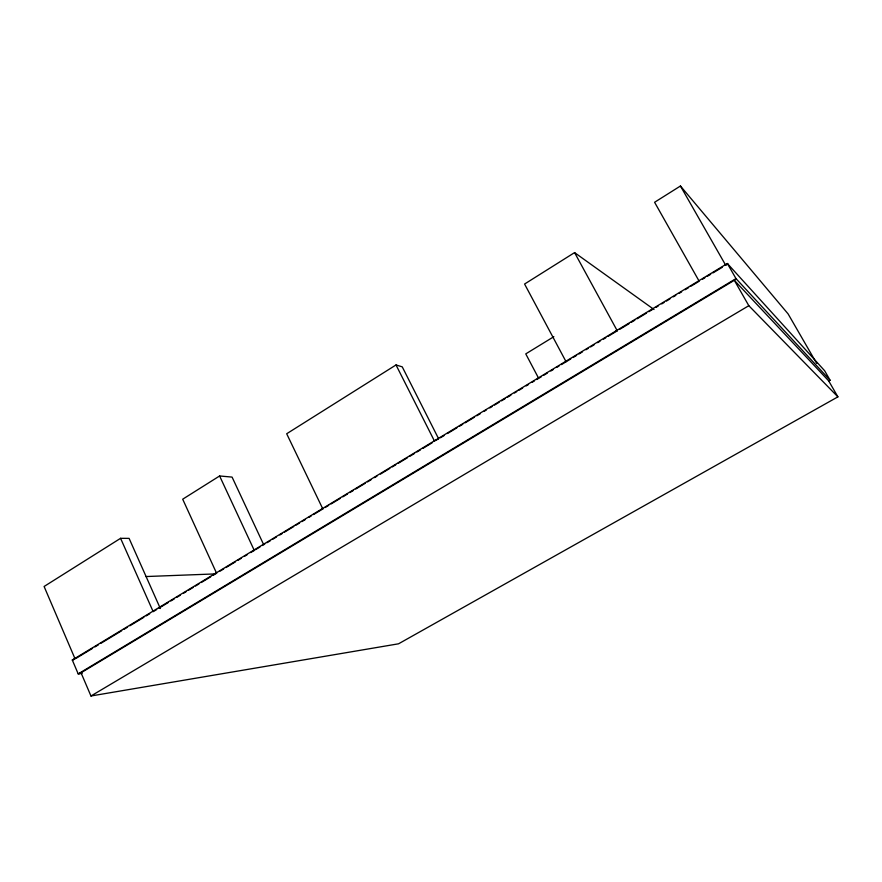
<?xml version="1.0" encoding="UTF-8"?>
<svg xmlns="http://www.w3.org/2000/svg" width="882" height="882" viewBox="0 0 882 882"><rect width="100%" height="100%" fill="white"/><g stroke="black" fill="none" stroke-linecap="round" stroke-linejoin="round"><path stroke-width="1.32" d="M160.326 608.503L129.092 538.373L120.58 538.318L44.1 586.475L75.102 658.931L73.812 659.086M438.619 438.773L402.247 366.857L396.018 364.95L286.683 433.757L322.823 508.947L313.529 514.57M654.036 309.516L574.579 252.605L524.581 284.037L566.09 361.763L570.764 358.941M816.677 363.395L788.1 313.904L680.441 186.014L654.587 202.276L699.183 281.237L690.992 286.198M263.409 544.128L232.076 477.096L219.607 475.971L182.695 499.201L216.586 573.245L213.069 575.384M553.852 336.681L525.76 353.891L538.461 377.948M82.202 673.33L78.2 673.892L72.291 660.012L727.363 263.509L824.637 370.738L830.149 380.296L735.996 278.602L727.363 263.509M156.698 609.539L153.181 611.667L120.58 538.318M159.047 608.117L168.44 602.417M170.799 600.995L174.316 598.867M176.665 597.445L180.193 595.306M183.71 593.167L186.058 591.745M188.406 590.323L193.103 587.478M195.451 586.056L198.979 583.917M201.328 582.495L210.721 576.806M702.557 279.197L704.872 277.808M707.188 276.408L710.66 274.313M712.976 272.913L722.226 267.334M220.125 571.106L223.653 568.967M226.013 567.545L235.439 561.845M237.798 560.412L241.326 558.273M244.865 556.134L247.214 554.712M250.753 552.573L254.281 550.434L219.607 475.971M255.449 549.729L260.091 546.917M262.417 545.506L264.732 544.106M267.059 542.695L270.542 540.589M272.869 539.178L276.353 537.072M279.837 534.966L282.163 533.555M284.489 532.155L293.783 526.521M296.098 525.121L299.582 523.015M301.909 521.604L305.392 519.498M308.876 517.381L311.203 515.981M573.102 357.519L576.608 355.402M578.945 353.991L582.451 351.874M585.957 349.746L588.294 348.335M590.631 346.924L594.137 344.807M597.643 342.679L599.981 341.268M603.486 339.151L605.824 337.74M608.161 336.318L617.268 330.816L574.579 252.605M76.26 658.226L92.577 648.347M94.914 646.936L98.409 644.819M100.735 643.408L121.716 630.718M124.042 629.307L127.537 627.19M129.875 625.779L143.854 617.312M146.191 615.901L149.686 613.784M325.171 507.525L328.699 505.386M331.059 503.964L340.463 498.275M342.822 496.842L347.53 493.997M349.878 492.575L353.406 490.436M355.766 489.014L365.17 483.325M367.529 481.903L371.057 479.764M374.585 477.625L376.934 476.203M380.473 474.064L389.877 468.375M392.236 466.953L395.764 464.814M398.113 463.392L407.528 457.692M409.887 456.27L414.584 453.425M416.943 452.003L420.471 449.864M422.82 448.442L432.235 442.753M433.746 441.165L438.111 439.192M440.46 437.77L443.988 435.642M447.505 433.514L456.898 427.825M459.246 426.403L462.774 424.275M465.123 422.853L474.516 417.175M476.864 415.753L480.381 413.625M483.909 411.486L486.258 410.064M489.775 407.936L492.123 406.514M494.471 405.092L499.168 402.258M501.516 400.836L505.044 398.708M507.393 397.286L510.91 395.147M514.438 393.019L516.786 391.597M519.134 390.175L522.651 388.047M526.179 385.919L528.527 384.497M532.044 382.369L534.393 380.947M536.741 379.525L541.438 376.68M543.786 375.258L547.303 373.13M550.831 371.002L553.179 369.58M556.696 367.441L559.045 366.03M561.393 364.608L564.921 362.469M619.605 329.394L628.976 323.738M631.314 322.316L634.819 320.188M637.168 318.777L646.528 313.11M648.865 311.688L652.371 309.571M655.888 307.443L658.226 306.021M661.732 303.904L664.08 302.482M666.417 301.071L669.923 298.943M673.44 296.815L675.777 295.404M679.294 293.276L681.632 291.865M685.138 289.737L688.655 287.609M725.269 264.765L725.699 265.239L727.793 263.972M78.2 673.892L735.996 278.602M736.404 279.043L79.479 673.716M90.956 695.986L748.818 305.701L837.9 396.856L398.543 643.805L90.956 695.986L81.034 672.79L79.755 672.966M748.818 305.701L734.309 280.3L828.672 380.881L829.995 380.131M72.291 660.012L73.57 659.857M145.905 576.552L214.646 573.939M215.473 573.289L216.586 573.245M253.2 550.434L254.281 550.434M321.82 508.892L322.823 508.947M565.428 361.466L566.09 361.763M615.757 331.026L616.342 331.378M616.683 330.463L617.268 330.816M828.672 380.881L837.9 396.856M680.441 186.014L725.699 265.239M396.018 364.95L434.594 441.32"/></g></svg>
